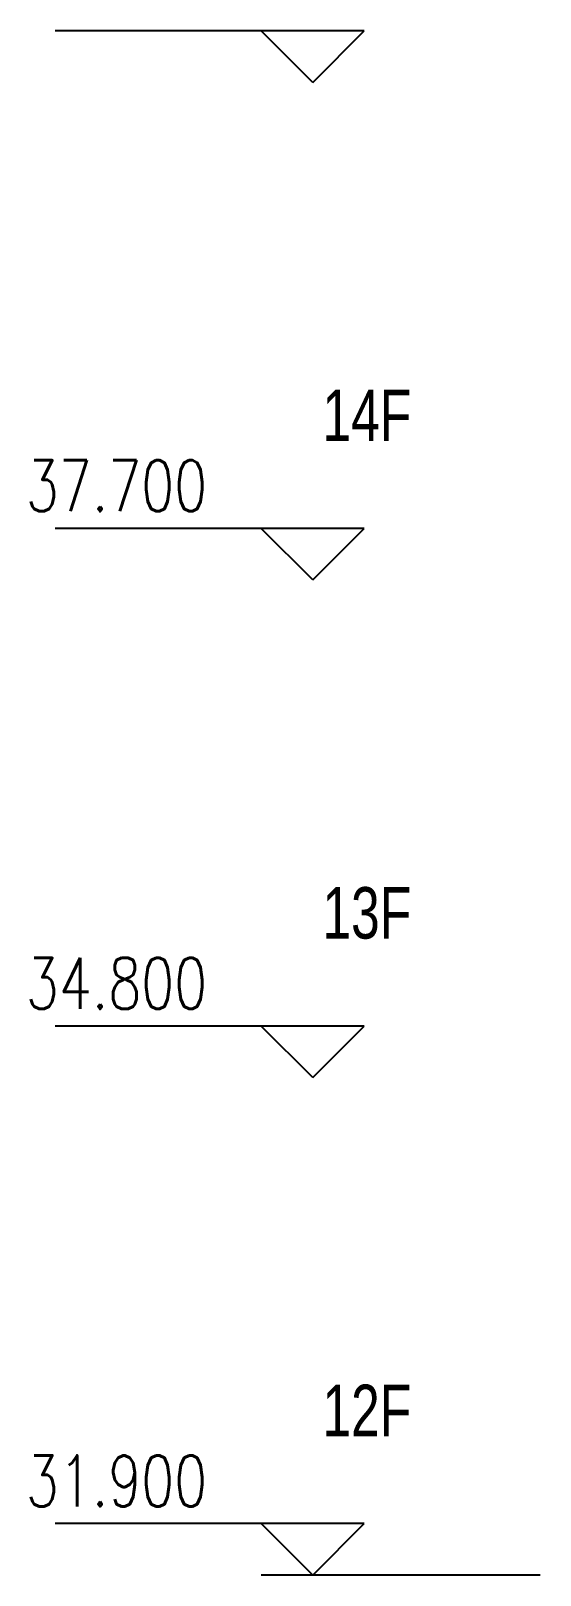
# Model space of a CAD drawing. Extents: x 1332633 to 1595679, y 264824 to 640777.
# Drawn here: x 1430841 to 1433807, y 306030 to 315030 of the extents above; entities that cross this region are included whole.
import ezdxf

# ---------------------------------------------------------------- set-up
doc = ezdxf.new("R2010")
doc.units = 0
doc.header["$LTSCALE"] = 1000
doc.header["$MEASUREMENT"] = 0
doc.layers.add('A-Hz1汉字注明（平、立面、房间名称等）', color=7, linetype='CONTINUOUS')
doc.layers.add('DIM_ELEV', color=3, linetype='CONTINUOUS')
doc.layers.add('PUB_TEXT', color=7, linetype='CONTINUOUS', lineweight=13)
doc.styles.add('_TCH_DIM', font='SIMPLEX', dxfattribs={"width": 0.8, "bigfont": 'HZTXT'})
doc.styles.add('sunyat', font='3yromanc.shx', dxfattribs={"width": 0.75, "bigfont": '3yhztxt.shx'})

msp = doc.modelspace()

# ---------------------------------------------------------------- linework, layer by layer
at = {"layer": 'DIM_ELEV'}
for p, q in [((1432782.7, 315029.6), (1430982.7, 315029.6)), ((1432482.7, 314729.6), (1432182.7, 315029.6)), ((1432482.7, 314729.6), (1432782.7, 315029.6)), ((1432782.7, 312129.6), (1430982.7, 312129.6)), ((1432482.7, 311829.6), (1432182.7, 312129.6)), ((1432482.7, 311829.6), (1432782.7, 312129.6)), ((1432782.7, 309229.6), (1430982.7, 309229.6)), ((1432482.7, 308929.6), (1432182.7, 309229.6)), ((1432482.7, 308929.6), (1432782.7, 309229.6)), ((1432782.7, 306329.6), (1430982.7, 306329.6)), ((1432482.7, 306029.6), (1432182.7, 306329.6)), ((1432482.7, 306029.6), (1432782.7, 306329.6)), ((1433807.4, 306029.6), (1432182.7, 306029.6))]:
    msp.add_line(p, q, dxfattribs=at)

# ---------------------------------------------------------------- texts
at = {"layer": 'A-Hz1汉字注明（平、立面、房间名称等）', "style": 'sunyat', "width": 0.75}
for s, p in [('14F', (1432538.6, 312639.3)), ('13F', (1432538.6, 309739.3)), ('12F', (1432538.6, 306839.3))]:
    msp.add_text(s, height=300, dxfattribs=at).set_placement(p)
at = {"layer": 'PUB_TEXT', "style": '_TCH_DIM', "width": 0.752941}
for s, p in [('37.700', (1430812, 312229.6)), ('34.800', (1430812, 309329.6)), ('31.900', (1430812, 306429.6))]:
    msp.add_text(s, height=297.5, dxfattribs=at).set_placement(p)

doc.saveas('drawing.dxf')
